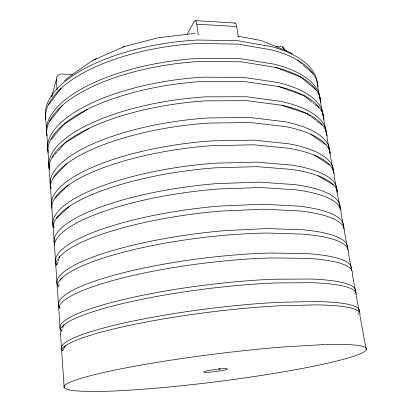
<?xml version="1.0" encoding="UTF-8"?>
<svg xmlns="http://www.w3.org/2000/svg" width="412" height="412" viewBox="0 0 412 412"><rect width="100%" height="100%" fill="white"/><g stroke="black" fill="none" stroke-linecap="round" stroke-linejoin="round"><path stroke-width="0.62" d="M56.82 265.714L56.64 264.458M62.562 350.756L62.516 350.092M358.615 313.347L358.728 312.723M58.205 287.231L58.221 286.031M59.802 308.912L59.683 307.182M61.125 331.088L61.187 330.748M72.44 74.371L61.522 74.047C58.576 73.836 55.991 76.601 56.336 79.526L51.691 96.985L51.773 95.579L52.566 93.694M57.345 264.107L57.876 262.279M58.174 261.254L58.705 259.426M59.117 258.01L59.591 256.372M58.597 286.052L59.184 284.285M60.554 280.165L61.136 278.399M61.007 331.413L62.047 329.131M62.567 327.993L64.133 324.579M62.665 350.849L65.596 345.488M187.094 34.273L194.191 21.424L195.2 20.6L235.159 23.062L235.958 23.978L236.555 25.776L238.342 37.183M48.498 104.906L61.125 88.256M49.651 121.391L62.418 105.312M51.093 139.56L64.004 124.146M52.339 157.374L54.029 155.468M54.868 154.515L56.974 152.136M57.819 151.183L65.405 142.609M53.503 177.727L66.759 163.682M54.909 198.306L68.346 185.034M64.457 80.829L68.845 77.054L92.365 60.569L124.342 46.515L158.141 37.77L192.677 33.691L195.175 33.712M56.346 218.463L69.958 205.969M63.767 124.378L87.462 109.298M65.168 142.825L89.1 128.286M234.284 23.16L234.866 22.979M94.338 59.483L96.382 58.607M123.023 47.076L124.342 46.515M218.932 369.044L219.38 368.977M220.25 368.915L217.222 369.219A11.974 1.066 -7.2 0 0 204.234 372.227A11.974 1.066 -7.2 0 0 223.536 370.29A11.974 1.066 -7.2 0 0 220.25 368.915L219.05 368.998M195.2 20.6L196.169 21.609L196.828 24.195L236.694 26.528M237.935 36.194L261.249 40.567L287.143 51.139L292.412 53.756M286.5 51.382L282.457 46.819L279.774 46.484A15.733 13.194 -45.8 0 0 276.292 46.88M281.643 105.23L307.228 113.779M278.491 86.494L303.989 95.641M275.329 67.29L300.755 77.054M318.301 175.857L333.246 184.823M314.655 155.273L329.636 165.042M310.88 134.286L325.892 144.859M306.935 113.624L310.442 116.266M311.446 117.023L315.453 120.041M316.452 120.798L321.963 124.949M303.696 95.476L311.724 101.872M312.729 102.67L313.733 103.469M314.737 104.267L318.749 107.465M300.549 76.915L315.638 89.595M297.557 60.142L302.274 64.287M303.222 65.122L312.662 73.418M59.23 306.471L60.167 307.311M56.238 263.737L57.072 264.695M282.457 46.819L284.707 50.352M53.982 226.821L54.173 227.177M358.878 314.294L358.641 313.676M51.464 187.851L51.593 188.269M355.113 294.384L354.989 293.704M320.335 101.393L317.971 88.611A137.108 57.489 -7.2 0 0 272.61 50.104L238.373 44.146L198.187 43.502A137.108 57.489 -7.2 0 0 45.928 121.123L46.819 134.152M323.358 117.744L320.84 104.123A138.02 55.182 -7.2 0 0 275.52 67.362L241.097 61.815L200.639 61.429A138.02 55.182 -7.2 0 0 47.009 136.939L47.962 150.823M326.489 134.683L324.028 121.355A139.035 52.576 -7.2 0 0 278.749 86.561L244.125 81.494L203.363 81.391A139.035 52.576 -7.2 0 0 48.214 154.505L49.141 168.091M329.842 152.79L327.128 138.123A140.018 49.996 -7.2 0 0 281.901 105.281L247.082 100.683L206.026 100.863A140.018 49.996 -7.2 0 0 49.383 171.603L50.408 186.554M333.478 172.474L330.651 157.183A141.141 47.014 -7.2 0 0 285.49 126.597L250.45 122.544L209.059 123.054A141.141 47.014 -7.2 0 0 50.712 191.034L51.783 206.623M337.006 191.534L334.235 176.547A142.279 43.935 -7.2 0 0 289.147 148.299L253.88 144.813L212.149 145.663A142.279 43.935 -7.2 0 0 52.066 210.779L53.112 226.064M340.209 208.884L337.732 195.479A143.391 40.865 -7.2 0 0 292.726 169.564L257.243 166.644L215.177 167.833A143.391 40.865 -7.2 0 0 53.39 230.081L54.327 243.755M343.737 227.949L341.064 213.504A144.452 37.894 -7.2 0 0 296.146 189.855L260.451 187.486L218.072 189.005A144.452 37.894 -7.2 0 0 54.647 248.467L55.656 263.201M347.61 248.884L344.525 232.224A145.554 34.752 -7.2 0 0 299.699 210.965L263.793 209.183L221.084 211.052A145.554 34.752 -7.2 0 0 55.955 267.558L57.119 284.553M351.498 269.912L348.325 252.757A146.765 31.25 -7.2 0 0 303.608 234.176L267.47 233.043A146.765 31.25 -7.2 0 0 57.392 288.503L58.586 306.008M355.638 292.309L352.27 274.114A148.026 27.542 -7.2 0 0 307.682 258.37L271.302 257.933A148.026 27.542 -7.2 0 0 124.645 277.456A148.026 27.542 -7.2 0 0 58.88 310.293L60.152 328.853M366.283 349.886L359.836 315.026A150.437 20.245 -7.2 0 0 315.515 304.885L278.677 305.817A150.437 20.245 -7.2 0 0 129.311 325.413A150.437 20.245 -7.2 0 0 61.738 352.033L64.179 387.61M196.828 24.195L198.311 35.035M56.336 79.526L57.129 90.238M61.532 349.01L60.379 332.139A149.288 23.757 -7.2 0 1 127.087 302.521A149.288 23.757 -7.2 0 1 275.159 282.962L311.781 282.689A149.288 23.757 -7.2 0 1 356.231 295.528L359.29 312.064A150.262 20.78 -7.2 0 0 314.948 301.512L278.146 302.346A150.262 20.78 -7.2 0 0 126.479 322.478A150.262 20.78 -7.2 0 0 61.991 349.793M323.25 119.495A138.818 53.127 -7.2 0 0 278.074 82.534L243.492 77.363L202.792 77.204A138.818 53.127 -7.2 0 0 48.384 152.6M317.384 86.814A136.933 57.932 -7.2 0 0 272.049 46.757L237.848 40.716L197.714 40.026A136.933 57.932 -7.2 0 0 45.964 119.243M340.044 209.971A144.179 38.656 -7.2 0 0 295.27 184.648L259.627 182.14L217.33 183.572A144.179 38.656 -7.2 0 0 54.868 245.382M320.294 102.562A137.86 55.589 -7.2 0 0 275.005 64.318L240.618 58.705L200.206 58.272A137.86 55.589 -7.2 0 0 47.226 135.934M329.744 153.939A140.878 47.71 -7.2 0 0 284.666 121.679L249.672 117.502L208.359 117.935A140.878 47.71 -7.2 0 0 50.872 188.294M333.365 173.596A142.037 44.584 -7.2 0 0 288.379 143.726L253.159 140.121L211.5 140.899A142.037 44.584 -7.2 0 0 52.267 208.323M343.536 229.005A145.302 35.473 -7.2 0 0 298.891 206.144L263.031 204.223L220.399 206.015A145.302 35.473 -7.2 0 0 56.233 264.777M351.209 270.875A147.779 28.279 -7.2 0 0 306.883 253.607L270.55 253.03A147.779 28.279 -7.2 0 0 120.994 273.352A147.779 28.279 -7.2 0 0 59.251 307.409M347.368 249.893A146.538 31.915 -7.2 0 0 302.872 229.793L266.775 228.536L223.773 230.725A146.538 31.915 -7.2 0 0 57.737 286.052M355.324 293.143A149.098 24.329 -7.2 0 0 311.163 279.032L274.577 279.197A149.098 24.329 -7.2 0 0 124.419 299.287A149.098 24.329 -7.2 0 0 60.574 329.718M336.862 192.641A143.16 41.509 -7.2 0 0 291.984 165.135L256.542 162.096L214.549 163.214A143.16 41.509 -7.2 0 0 53.627 227.728M326.417 135.842A139.817 50.532 -7.2 0 0 281.257 101.434L246.474 96.738L205.48 96.861A139.817 50.532 -7.2 0 0 49.584 169.852M322.22 344.684L284.996 346.837A152.497 13.828 -7.2 0 0 64.215 386.065A152.497 13.828 -7.2 0 0 269.165 374.214A152.497 13.828 -7.2 0 0 322.22 344.684"/></g></svg>
